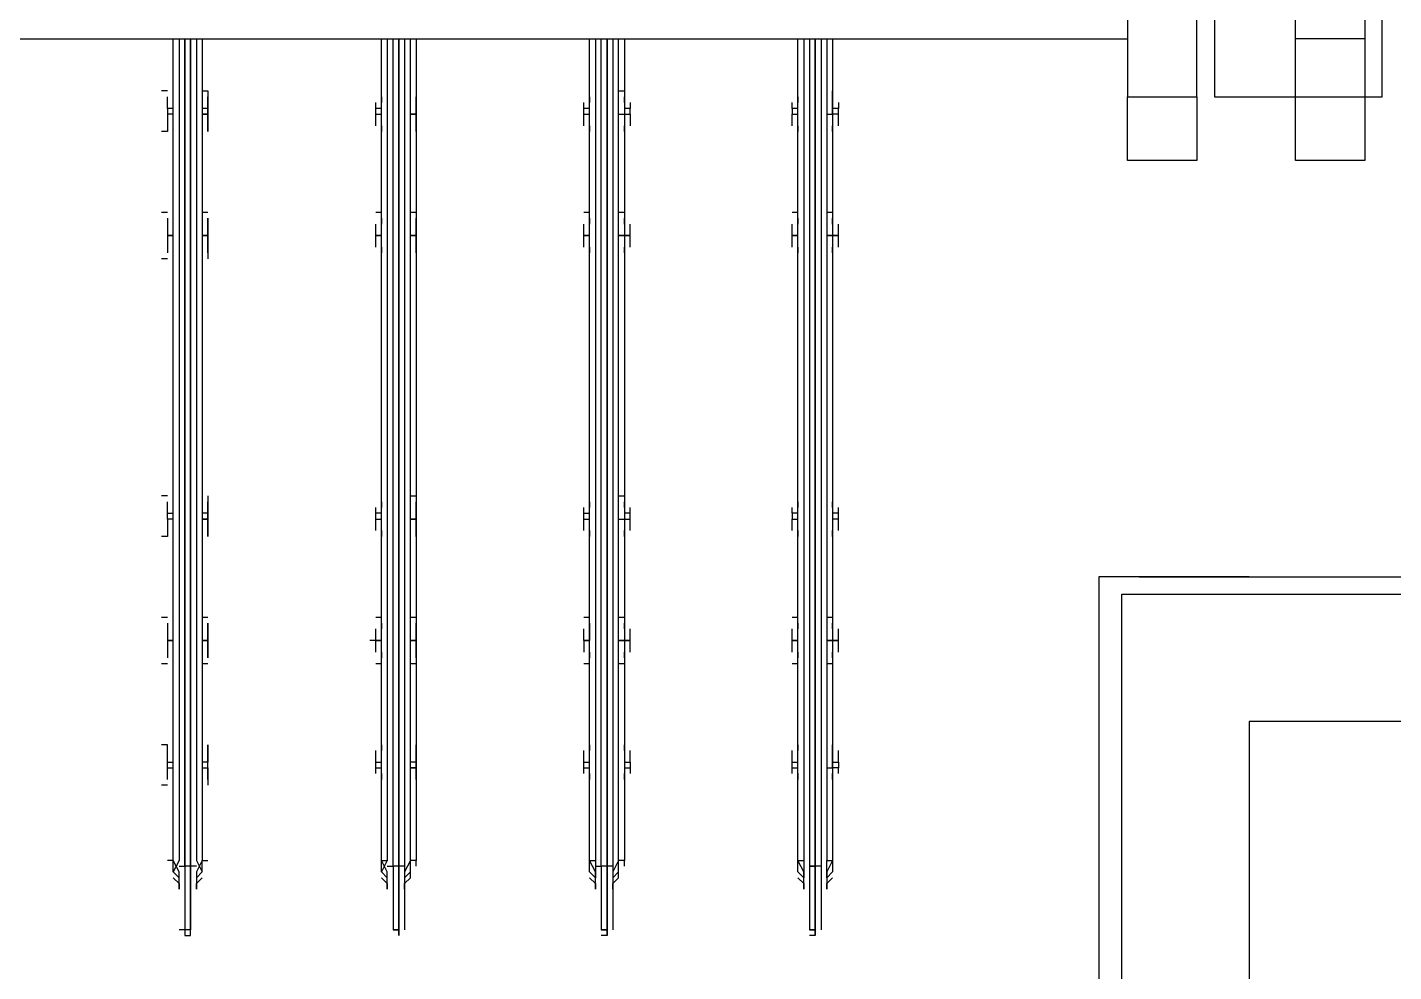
# Model space of a CAD drawing. Header units: metres. Extents: x 532250 to 532639, y 2673852 to 2674172.
# Drawn here: x 532450.0289 to 532450.3556, y 2674042.2807 to 2674042.5065 of the extents above; entities that cross this region are included whole.
import ezdxf

# ---------------------------------------------------------------- set-up
doc = ezdxf.new("R2010")
doc.units = ezdxf.units.M
doc.header["$MEASUREMENT"] = 0
doc.layers.add('IDT', color=7, linetype='Continuous')

# ---------------------------------------------------------------- blocks, each defined once
blk = doc.blocks.new('IDT')
at = {"layer": 'IDT', "color": 0, "lineweight": 25}
for p, q in [((16.60625, 15.41834), (16.60625, 15.54836)), ((16.63668, 15.54836), (16.63668, 15.38791)), ((16.64221, 15.38376), (16.64221, 15.54836)), ((16.7086, 15.45292), (16.7086, 15.46813)), ((16.70998, 15.45292), (16.70998, 15.46952)), ((16.70998, 15.46952), (16.70998, 15.45292)), ((16.70998, 15.46952), (16.71137, 15.46952)), ((16.71137, 15.46813), (16.70998, 15.46813)), ((16.70998, 15.46813), (16.71137, 15.46813)), ((16.71137, 15.45292), (16.71137, 15.46813)), ((16.75839, 15.45292), (16.75839, 15.46813)), ((16.75978, 15.45292), (16.75978, 15.46952)), ((16.75978, 15.46952), (16.75978, 15.45292)), ((16.75978, 15.46952), (16.76116, 15.46952)), ((16.76116, 15.46813), (16.75978, 15.46813)), ((16.75978, 15.46813), (16.76116, 15.46813)), ((16.76116, 15.45292), (16.76116, 15.46813)), ((16.80819, 15.45292), (16.80819, 15.46813)), ((16.80957, 15.46952), (16.80957, 15.45292)), ((16.80957, 15.45292), (16.80957, 15.46952)), ((16.81095, 15.46813), (16.80957, 15.46813)), ((16.80957, 15.46813), (16.81095, 15.46813)), ((16.81095, 15.45292), (16.81095, 15.46813)), ((16.86075, 15.46952), (16.85936, 15.46952)), ((16.85936, 15.46952), (16.85936, 15.45292)), ((16.85936, 15.45292), (16.85936, 15.46813)), ((16.85936, 15.46813), (16.86075, 15.46813)), ((16.86075, 15.45292), (16.86075, 15.46952)), ((16.86075, 15.45292), (16.86075, 15.46813)), ((16.86075, 15.46813), (16.86213, 15.46813)), ((16.70722, 15.4543), (16.70722, 15.45845)), ((16.70722, 15.45845), (16.70722, 15.45707)), ((16.71275, 15.45707), (16.71275, 15.45845)), ((16.71275, 15.45845), (16.71275, 15.4543)), ((16.75839, 15.4543), (16.75839, 15.45845)), ((16.75839, 15.45845), (16.75839, 15.45707)), ((16.76254, 15.45707), (16.76254, 15.45845)), ((16.76254, 15.45845), (16.76254, 15.4543)), ((16.80819, 15.4543), (16.80819, 15.45845)), ((16.80819, 15.45845), (16.80819, 15.45707)), ((16.81234, 15.45707), (16.81234, 15.45845)), ((16.81234, 15.45845), (16.81234, 15.4543)), ((16.85798, 15.4543), (16.85798, 15.45845)), ((16.85798, 15.45845), (16.85798, 15.45707)), ((16.86213, 15.45707), (16.86213, 15.45845)), ((16.86213, 15.45845), (16.86213, 15.4543)), ((16.70722, 15.45707), (16.70583, 15.45569)), ((16.70583, 15.4543), (16.70722, 15.45569)), ((16.70722, 15.45569), (16.70722, 15.45154)), ((16.71413, 15.45569), (16.71275, 15.45707)), ((16.71275, 15.45154), (16.71275, 15.45569)), ((16.71275, 15.45569), (16.71413, 15.4543)), ((16.75839, 15.45707), (16.75701, 15.45569)), ((16.75701, 15.45569), (16.75701, 15.45154)), ((16.75839, 15.45569), (16.75701, 15.4543)), ((16.76393, 15.45569), (16.76254, 15.45707)), ((16.76254, 15.45154), (16.76254, 15.45569)), ((16.76254, 15.45569), (16.76393, 15.4543)), ((16.80819, 15.45707), (16.8068, 15.45569)), ((16.8068, 15.45569), (16.8068, 15.45154)), ((16.80819, 15.45569), (16.8068, 15.4543)), ((16.81372, 15.45569), (16.81234, 15.45707)), ((16.81372, 15.4543), (16.81234, 15.45569)), ((16.81234, 15.45569), (16.81372, 15.4543)), ((16.85798, 15.45707), (16.8566, 15.45569)), ((16.8566, 15.4543), (16.85798, 15.45569)), ((16.85798, 15.45569), (16.8566, 15.4543)), ((16.86351, 15.45569), (16.86213, 15.45707)), ((16.86351, 15.4543), (16.86213, 15.45569)), ((16.86213, 15.45569), (16.86351, 15.4543)), ((16.70583, 15.45154), (16.70722, 15.4543)), ((16.70583, 15.45292), (16.70583, 15.4543)), ((16.70583, 15.45154), (16.70583, 15.45292)), ((16.7086, 15.25513), (16.7086, 15.45292)), ((16.7086, 15.45292), (16.70998, 15.45292)), ((16.71137, 15.45292), (16.70998, 15.45292)), ((16.70998, 15.45292), (16.71137, 15.45292)), ((16.70998, 15.45292), (16.70998, 15.25513)), ((16.70998, 15.25513), (16.70998, 15.45292)), ((16.71137, 15.25513), (16.71137, 15.45292)), ((16.71275, 15.4543), (16.71413, 15.45154)), ((16.71413, 15.4543), (16.71413, 15.45292)), ((16.71413, 15.45292), (16.71413, 15.45154)), ((16.75563, 15.45292), (16.75563, 15.45154)), ((16.75701, 15.45154), (16.75839, 15.4543)), ((16.75701, 15.4543), (16.75701, 15.45292)), ((16.75839, 15.25513), (16.75839, 15.45292)), ((16.75839, 15.45292), (16.75978, 15.45292)), ((16.75978, 15.45292), (16.76116, 15.45292)), ((16.75978, 15.25513), (16.75978, 15.45292)), ((16.75978, 15.45292), (16.75978, 15.25513)), ((16.76254, 15.45292), (16.76116, 15.45292)), ((16.76116, 15.45292), (16.76116, 15.25513)), ((16.76254, 15.4543), (16.76393, 15.45154)), ((16.76393, 15.4543), (16.76393, 15.45292)), ((16.76393, 15.45292), (16.76393, 15.45154)), ((16.80542, 15.45292), (16.80542, 15.45154)), ((16.8068, 15.45154), (16.80819, 15.4543)), ((16.8068, 15.4543), (16.8068, 15.45292)), ((16.80819, 15.25513), (16.80819, 15.45292)), ((16.80819, 15.45292), (16.80957, 15.45292)), ((16.80957, 15.45292), (16.81095, 15.45292)), ((16.80957, 15.25513), (16.80957, 15.45292)), ((16.80957, 15.45292), (16.80957, 15.25513)), ((16.81234, 15.45292), (16.81095, 15.45292)), ((16.81095, 15.45292), (16.81095, 15.25513)), ((16.81234, 15.4543), (16.81372, 15.45154)), ((16.81234, 15.45154), (16.81372, 15.4543)), ((16.81372, 15.4543), (16.81372, 15.45292)), ((16.81372, 15.45292), (16.81372, 15.45154)), ((16.8566, 15.45154), (16.85798, 15.4543)), ((16.85798, 15.45154), (16.8566, 15.4543)), ((16.8566, 15.4543), (16.8566, 15.45292)), ((16.8566, 15.45292), (16.8566, 15.45154)), ((16.85798, 15.45292), (16.85936, 15.45292)), ((16.85936, 15.45292), (16.85936, 15.25513)), ((16.85936, 15.25513), (16.85936, 15.45292)), ((16.85936, 15.45292), (16.86075, 15.45292)), ((16.86213, 15.45292), (16.86075, 15.45292)), ((16.86075, 15.45292), (16.86075, 15.25513)), ((16.86075, 15.25513), (16.86075, 15.45292)), ((16.86213, 15.4543), (16.86351, 15.45154)), ((16.86213, 15.45154), (16.86351, 15.4543)), ((16.86351, 15.4543), (16.86351, 15.45292)), ((16.86351, 15.45292), (16.86351, 15.45154)), ((16.70583, 15.25513), (16.70583, 15.45154)), ((16.70722, 15.45154), (16.70583, 15.45154)), ((16.70722, 15.25513), (16.70722, 15.45154)), ((16.71413, 15.45154), (16.71275, 15.45154)), ((16.71275, 15.25513), (16.71275, 15.45154)), ((16.71413, 15.45154), (16.71413, 15.25513)), ((16.75563, 15.25513), (16.75563, 15.45154)), ((16.75563, 15.45154), (16.75701, 15.45154)), ((16.75701, 15.45154), (16.75701, 15.25513)), ((16.76393, 15.45154), (16.76254, 15.45154)), ((16.76254, 15.25513), (16.76254, 15.45154)), ((16.76393, 15.45154), (16.76393, 15.25513)), ((16.80542, 15.25513), (16.80542, 15.45154)), ((16.80542, 15.45154), (16.8068, 15.45154)), ((16.8068, 15.45154), (16.8068, 15.25513)), ((16.81372, 15.45154), (16.81234, 15.45154)), ((16.81234, 15.25513), (16.81234, 15.45154)), ((16.81372, 15.45154), (16.81372, 15.25513)), ((16.8566, 15.45154), (16.85521, 15.45154)), ((16.8566, 15.25513), (16.8566, 15.45154)), ((16.85798, 15.25513), (16.85798, 15.45154)), ((16.86213, 15.25513), (16.86213, 15.45154)), ((16.86351, 15.45154), (16.8649, 15.45154)), ((16.86351, 15.45154), (16.86351, 15.25513)), ((16.70583, 15.42941), (16.70583, 15.43355)), ((16.70583, 15.43217), (16.70583, 15.43079)), ((16.71413, 15.43355), (16.71413, 15.42941)), ((16.71413, 15.43079), (16.71413, 15.43217)), ((16.75563, 15.42941), (16.75563, 15.43355)), ((16.75563, 15.43217), (16.75563, 15.43079)), ((16.76393, 15.43355), (16.76393, 15.42941)), ((16.76393, 15.43079), (16.76393, 15.43217)), ((16.80542, 15.42941), (16.80542, 15.43355)), ((16.80542, 15.43217), (16.80542, 15.43079)), ((16.81372, 15.43355), (16.81372, 15.42802)), ((16.81372, 15.43079), (16.81372, 15.43217)), ((16.85521, 15.42941), (16.85521, 15.43355)), ((16.85521, 15.43217), (16.85521, 15.43079)), ((16.86351, 15.43355), (16.86351, 15.42802)), ((16.8649, 15.43355), (16.86628, 15.43355)), ((16.8649, 15.43217), (16.8649, 15.43079)), ((16.70445, 15.43079), (16.70445, 15.42941)), ((16.70445, 15.42941), (16.70583, 15.42941)), ((16.70445, 15.42802), (16.70445, 15.42941)), ((16.70722, 15.42941), (16.70583, 15.42941)), ((16.70583, 15.42941), (16.70583, 15.42802)), ((16.71413, 15.42941), (16.71413, 15.42802)), ((16.71552, 15.42941), (16.71413, 15.42941)), ((16.71552, 15.43079), (16.71552, 15.42941)), ((16.71552, 15.42941), (16.71552, 15.42802)), ((16.75424, 15.42941), (16.75424, 15.43079)), ((16.75563, 15.42941), (16.75424, 15.42941)), ((16.75424, 15.42802), (16.75424, 15.42941)), ((16.75563, 15.42802), (16.75563, 15.42941)), ((16.76393, 15.42941), (16.76393, 15.42387)), ((16.76531, 15.42941), (16.76393, 15.42941)), ((16.76531, 15.43079), (16.76531, 15.42941)), ((16.76531, 15.42941), (16.76531, 15.42802)), ((16.80542, 15.43079), (16.80542, 15.42941)), ((16.80542, 15.42387), (16.80542, 15.42941)), ((16.80542, 15.42941), (16.8068, 15.42941)), ((16.8068, 15.42941), (16.80542, 15.42941)), ((16.80542, 15.42941), (16.80542, 15.42802)), ((16.8151, 15.42941), (16.81372, 15.42941)), ((16.8151, 15.43079), (16.8151, 15.42941)), ((16.8151, 15.42941), (16.8151, 15.42802)), ((16.85521, 15.43079), (16.85521, 15.42941)), ((16.8566, 15.42941), (16.85521, 15.42941)), ((16.85521, 15.42941), (16.85521, 15.42802)), ((16.85521, 15.42941), (16.85521, 15.42802)), ((16.8649, 15.42941), (16.86351, 15.42941)), ((16.8649, 15.43079), (16.8649, 15.42941)), ((16.8649, 15.42941), (16.8649, 15.42802)), ((16.70583, 15.42802), (16.70445, 15.42802)), ((16.70445, 15.42802), (16.70445, 15.42526)), ((16.70583, 15.42802), (16.70583, 15.42387)), ((16.71413, 15.42802), (16.71413, 15.42387)), ((16.71552, 15.42802), (16.71413, 15.42802)), ((16.71552, 15.42802), (16.71552, 15.42526)), ((16.75563, 15.42802), (16.75424, 15.42802)), ((16.75424, 15.42802), (16.75424, 15.42526)), ((16.75563, 15.42387), (16.75563, 15.42802)), ((16.76531, 15.42802), (16.76393, 15.42802)), ((16.76531, 15.42802), (16.76531, 15.42526)), ((16.80542, 15.42802), (16.80542, 15.42526)), ((16.80542, 15.42802), (16.8068, 15.42802)), ((16.81372, 15.42802), (16.81372, 15.42387)), ((16.8151, 15.42802), (16.81372, 15.42802)), ((16.8151, 15.42802), (16.8151, 15.42526)), ((16.85521, 15.42802), (16.8566, 15.42802)), ((16.85521, 15.42802), (16.85521, 15.42387)), ((16.85521, 15.42526), (16.85521, 15.42802)), ((16.86351, 15.42802), (16.86351, 15.42387)), ((16.8649, 15.42802), (16.86351, 15.42802)), ((16.8649, 15.42802), (16.8649, 15.42526)), ((16.70583, 15.42387), (16.70583, 15.42526)), ((16.71413, 15.42387), (16.71413, 15.42526)), ((16.75563, 15.42526), (16.75563, 15.42387)), ((16.76393, 15.42387), (16.76393, 15.42526)), ((16.80542, 15.42526), (16.80542, 15.42387)), ((16.81372, 15.42387), (16.81372, 15.42526)), ((16.85521, 15.42387), (16.85521, 15.42526)), ((16.8649, 15.42526), (16.8649, 15.42387)), ((16.8649, 15.42387), (16.86628, 15.42387)), ((16.21758, 15.41834), (16.60625, 15.41834)), ((16.70583, 15.40451), (16.70722, 15.40451)), ((16.70583, 15.39898), (16.70583, 15.40313)), ((16.70583, 15.40313), (16.70583, 15.40174)), ((16.71413, 15.40451), (16.71552, 15.40451)), ((16.71413, 15.40174), (16.71413, 15.40313)), ((16.71413, 15.40313), (16.71413, 15.39898)), ((16.75563, 15.40451), (16.75701, 15.40451)), ((16.75563, 15.39898), (16.75563, 15.40313)), ((16.75563, 15.40313), (16.75563, 15.40174)), ((16.76393, 15.40451), (16.76531, 15.40451)), ((16.76393, 15.40174), (16.76393, 15.40313)), ((16.76393, 15.40313), (16.76393, 15.39898)), ((16.80542, 15.40451), (16.8068, 15.40451)), ((16.80542, 15.39898), (16.80542, 15.40313)), ((16.80542, 15.40313), (16.80542, 15.40174)), ((16.81372, 15.40451), (16.8151, 15.40451)), ((16.81372, 15.40174), (16.81372, 15.40313)), ((16.81372, 15.40313), (16.81372, 15.39898)), ((16.85521, 15.40451), (16.8566, 15.40451)), ((16.85521, 15.39898), (16.85521, 15.40313)), ((16.85521, 15.40313), (16.85521, 15.40174)), ((16.86351, 15.40313), (16.86351, 15.39898)), ((16.8649, 15.40451), (16.86628, 15.40451)), ((16.8649, 15.40174), (16.8649, 15.40313)), ((16.70445, 15.40174), (16.70445, 15.39898)), ((16.71552, 15.40174), (16.71552, 15.39898)), ((16.75424, 15.40174), (16.75424, 15.39898)), ((16.76531, 15.39898), (16.76531, 15.40174)), ((16.80542, 15.40174), (16.80542, 15.39898)), ((16.8151, 15.40174), (16.8151, 15.39898)), ((16.85521, 15.40174), (16.85521, 15.39898)), ((16.8649, 15.39898), (16.8649, 15.40174)), ((16.70445, 15.39898), (16.70583, 15.39898)), ((16.70583, 15.39898), (16.70445, 15.39898)), ((16.70445, 15.39898), (16.70445, 15.39621)), ((16.70583, 15.39483), (16.70583, 15.39898)), ((16.70583, 15.39898), (16.70722, 15.39898)), ((16.70722, 15.39898), (16.70583, 15.39898)), ((16.70583, 15.39621), (16.70583, 15.39483)), ((16.71413, 15.39898), (16.71413, 15.39483)), ((16.71552, 15.39898), (16.71413, 15.39898)), ((16.71413, 15.39898), (16.71552, 15.39898)), ((16.71413, 15.39483), (16.71413, 15.39621)), ((16.71552, 15.39898), (16.71552, 15.39621)), ((16.75424, 15.39898), (16.75563, 15.39898)), ((16.75563, 15.39898), (16.75424, 15.39898)), ((16.75424, 15.39898), (16.75424, 15.39621)), ((16.75563, 15.39483), (16.75563, 15.39898)), ((16.75563, 15.39898), (16.75701, 15.39898)), ((16.75701, 15.39898), (16.75563, 15.39898)), ((16.75563, 15.39621), (16.75563, 15.39483)), ((16.76393, 15.39898), (16.76531, 15.39898)), ((16.76531, 15.39898), (16.76393, 15.39898)), ((16.76393, 15.39483), (16.76393, 15.39898)), ((16.76393, 15.39898), (16.76531, 15.39898)), ((16.76393, 15.39621), (16.76393, 15.39483)), ((16.76531, 15.39898), (16.76531, 15.39621)), ((16.8068, 15.39898), (16.80542, 15.39898)), ((16.80542, 15.39898), (16.8068, 15.39898)), ((16.8068, 15.39898), (16.80542, 15.39898)), ((16.80542, 15.39898), (16.80542, 15.39621)), ((16.80542, 15.39483), (16.80542, 15.39898)), ((16.80542, 15.39621), (16.80542, 15.39483)), ((16.81372, 15.39898), (16.81372, 15.39483)), ((16.8151, 15.39898), (16.81372, 15.39898)), ((16.81372, 15.39898), (16.8151, 15.39898)), ((16.81372, 15.39898), (16.8151, 15.39898)), ((16.81372, 15.39483), (16.81372, 15.39621)), ((16.8151, 15.39898), (16.81649, 15.39898)), ((16.8151, 15.39898), (16.8151, 15.39621)), ((16.85521, 15.39898), (16.85521, 15.39621)), ((16.85521, 15.39483), (16.85521, 15.39898)), ((16.8566, 15.39898), (16.85521, 15.39898)), ((16.85521, 15.39898), (16.8566, 15.39898)), ((16.8566, 15.39898), (16.85521, 15.39898)), ((16.85521, 15.39898), (16.8566, 15.39898)), ((16.85521, 15.39621), (16.85521, 15.39483)), ((16.86351, 15.39898), (16.86351, 15.39483)), ((16.8649, 15.39898), (16.86351, 15.39898)), ((16.86351, 15.39898), (16.8649, 15.39898)), ((16.8649, 15.39621), (16.8649, 15.39898)), ((16.8649, 15.39483), (16.8649, 15.39621)), ((16.70583, 15.39344), (16.70722, 15.39344)), ((16.71413, 15.39344), (16.71552, 15.39344)), ((16.75563, 15.39344), (16.75701, 15.39344)), ((16.76393, 15.39344), (16.76531, 15.39344)), ((16.80542, 15.39344), (16.8068, 15.39344)), ((16.81372, 15.39344), (16.8151, 15.39344)), ((16.85521, 15.39344), (16.8566, 15.39344)), ((16.8649, 15.39344), (16.86628, 15.39344)), ((16.63668, 15.38791), (16.21758, 15.38791)), ((16.63253, 15.38376), (16.21758, 15.38376)), ((16.60625, 15.38376), (16.64221, 15.38376)), ((16.70583, 15.36993), (16.70583, 15.37408)), ((16.70583, 15.37408), (16.70583, 15.3727)), ((16.71413, 15.3727), (16.71413, 15.37408)), ((16.71413, 15.37408), (16.71413, 15.36993)), ((16.75563, 15.36993), (16.75563, 15.37408)), ((16.75563, 15.37408), (16.75563, 15.3727)), ((16.76393, 15.3727), (16.76393, 15.37408)), ((16.76393, 15.37408), (16.76393, 15.36993)), ((16.80542, 15.36993), (16.80542, 15.37408)), ((16.80542, 15.37408), (16.80542, 15.3727)), ((16.81372, 15.3727), (16.81372, 15.37408)), ((16.81372, 15.37408), (16.81372, 15.3644)), ((16.85521, 15.36993), (16.85521, 15.37408)), ((16.85521, 15.37408), (16.85521, 15.3727)), ((16.86351, 15.37408), (16.86351, 15.36993)), ((16.8649, 15.3727), (16.8649, 15.37408)), ((16.8649, 15.37408), (16.86628, 15.37408)), ((16.70445, 15.3727), (16.70445, 15.36993)), ((16.70445, 15.36993), (16.70583, 15.36993)), ((16.70445, 15.36993), (16.70445, 15.36855)), ((16.70583, 15.3644), (16.70583, 15.36993)), ((16.71413, 15.36993), (16.71413, 15.3644)), ((16.71552, 15.36993), (16.71413, 15.36993)), ((16.71552, 15.3727), (16.71552, 15.36993)), ((16.71552, 15.36855), (16.71552, 15.36993)), ((16.75424, 15.3727), (16.75424, 15.36993)), ((16.75563, 15.36993), (16.75424, 15.36993)), ((16.75424, 15.36993), (16.75424, 15.36855)), ((16.75701, 15.36993), (16.75563, 15.36993)), ((16.75563, 15.36855), (16.75563, 15.36993)), ((16.76393, 15.36993), (16.76393, 15.36855)), ((16.76531, 15.36993), (16.76393, 15.36993)), ((16.76531, 15.3727), (16.76531, 15.36993)), ((16.76531, 15.36993), (16.76531, 15.36855)), ((16.80542, 15.3727), (16.80542, 15.36993)), ((16.80542, 15.36993), (16.8068, 15.36993)), ((16.8068, 15.36993), (16.80542, 15.36993)), ((16.80542, 15.36855), (16.80542, 15.36993)), ((16.80542, 15.36993), (16.80542, 15.36855)), ((16.8151, 15.36993), (16.81372, 15.36993)), ((16.8151, 15.3727), (16.8151, 15.36993)), ((16.8151, 15.36993), (16.8151, 15.36855)), ((16.85521, 15.3727), (16.85521, 15.36993)), ((16.85521, 15.36855), (16.85521, 15.36993)), ((16.85521, 15.36993), (16.8566, 15.36993)), ((16.8566, 15.36993), (16.85521, 15.36993)), ((16.85521, 15.36993), (16.85521, 15.36855)), ((16.86351, 15.36993), (16.8649, 15.36993)), ((16.86351, 15.36993), (16.86351, 15.36855)), ((16.8649, 15.36993), (16.8649, 15.3727)), ((16.8649, 15.36993), (16.8649, 15.36855)), ((16.70445, 15.36855), (16.70583, 15.36855)), ((16.70445, 15.36855), (16.70445, 15.36716)), ((16.70583, 15.36716), (16.70583, 15.36578)), ((16.71413, 15.36855), (16.71552, 15.36855)), ((16.71413, 15.36578), (16.71413, 15.36716)), ((16.71552, 15.36855), (16.71552, 15.36716)), ((16.75424, 15.36855), (16.75563, 15.36855)), ((16.75424, 15.36855), (16.75424, 15.36716)), ((16.75563, 15.3644), (16.75563, 15.36855)), ((16.75563, 15.36716), (16.75563, 15.36578)), ((16.76393, 15.36855), (16.76393, 15.3644)), ((16.76531, 15.36855), (16.76393, 15.36855)), ((16.76393, 15.36578), (16.76393, 15.36716)), ((16.76531, 15.36855), (16.76531, 15.36716)), ((16.80542, 15.3644), (16.80542, 15.36855)), ((16.80542, 15.36855), (16.80542, 15.36716)), ((16.80542, 15.36716), (16.80542, 15.36578)), ((16.81372, 15.36855), (16.8151, 15.36855)), ((16.81372, 15.36578), (16.81372, 15.36716)), ((16.8151, 15.36855), (16.8151, 15.36716)), ((16.85521, 15.3644), (16.85521, 15.36855)), ((16.85521, 15.36855), (16.8566, 15.36855)), ((16.85521, 15.36855), (16.85521, 15.36716)), ((16.85521, 15.36716), (16.85521, 15.36578)), ((16.86351, 15.36855), (16.86351, 15.3644)), ((16.8649, 15.36855), (16.86351, 15.36855)), ((16.8649, 15.36855), (16.8649, 15.36716)), ((16.8649, 15.36716), (16.8649, 15.36578)), ((16.75701, 15.3644), (16.75563, 15.3644)), ((16.8068, 15.3644), (16.80542, 15.3644)), ((16.8649, 15.3644), (16.86628, 15.3644)), ((16.70445, 15.30492), (16.70445, 15.30216)), ((16.70583, 15.30216), (16.70583, 15.30769)), ((16.70583, 15.3063), (16.70583, 15.30492)), ((16.71413, 15.30769), (16.71413, 15.30216)), ((16.71413, 15.30492), (16.71413, 15.3063)), ((16.71552, 15.30492), (16.71552, 15.30216)), ((16.75424, 15.30492), (16.75424, 15.30216)), ((16.75563, 15.30216), (16.75563, 15.30769)), ((16.75563, 15.3063), (16.75563, 15.30492)), ((16.76393, 15.30769), (16.76393, 15.30216)), ((16.76393, 15.30492), (16.76393, 15.3063)), ((16.76531, 15.30492), (16.76531, 15.30216)), ((16.80542, 15.30216), (16.80542, 15.30769)), ((16.80542, 15.3063), (16.80542, 15.30492)), ((16.80542, 15.30492), (16.80542, 15.30216)), ((16.81372, 15.30769), (16.81372, 15.30216)), ((16.81372, 15.30492), (16.81372, 15.3063)), ((16.8151, 15.30492), (16.8151, 15.30216)), ((16.85521, 15.30216), (16.85521, 15.30769)), ((16.85521, 15.3063), (16.85521, 15.30492)), ((16.85521, 15.30492), (16.85521, 15.30216)), ((16.86351, 15.30769), (16.86351, 15.30216)), ((16.8649, 15.30769), (16.86628, 15.30769)), ((16.8649, 15.30492), (16.8649, 15.3063)), ((16.8649, 15.30216), (16.8649, 15.30492)), ((16.70445, 15.30216), (16.70445, 15.29939)), ((16.70583, 15.30216), (16.70445, 15.30216)), ((16.70445, 15.30216), (16.70583, 15.30216)), ((16.70583, 15.29801), (16.70583, 15.30216)), ((16.70583, 15.30216), (16.70722, 15.30216)), ((16.70722, 15.30216), (16.70583, 15.30216)), ((16.71413, 15.30216), (16.71413, 15.29801)), ((16.71552, 15.30216), (16.71413, 15.30216)), ((16.71413, 15.30216), (16.71552, 15.30216)), ((16.71552, 15.30216), (16.71552, 15.29939)), ((16.75424, 15.30216), (16.75563, 15.30216)), ((16.75563, 15.30216), (16.75424, 15.30216)), ((16.75424, 15.30216), (16.75424, 15.29939)), ((16.75424, 15.30216), (16.75563, 15.30216)), ((16.75563, 15.29801), (16.75563, 15.30216)), ((16.75563, 15.30216), (16.75701, 15.30216)), ((16.75701, 15.30216), (16.75563, 15.30216)), ((16.76393, 15.30216), (16.76393, 15.29801)), ((16.76531, 15.30216), (16.76393, 15.30216)), ((16.76393, 15.30216), (16.76531, 15.30216)), ((16.76531, 15.30216), (16.76531, 15.29939)), ((16.80542, 15.30216), (16.80542, 15.29939)), ((16.80542, 15.29801), (16.80542, 15.30216)), ((16.80542, 15.30216), (16.8068, 15.30216)), ((16.8068, 15.30216), (16.80542, 15.30216)), ((16.80542, 15.30216), (16.8068, 15.30216)), ((16.81372, 15.30216), (16.81372, 15.29801)), ((16.8151, 15.30216), (16.81372, 15.30216)), ((16.81372, 15.30216), (16.8151, 15.30216)), ((16.8151, 15.30216), (16.8151, 15.29939)), ((16.8566, 15.30216), (16.85521, 15.30216)), ((16.85521, 15.30216), (16.85521, 15.29939)), ((16.85521, 15.29801), (16.85521, 15.30216)), ((16.85521, 15.30216), (16.8566, 15.30216)), ((16.8566, 15.30216), (16.85521, 15.30216)), ((16.85521, 15.30216), (16.8566, 15.30216)), ((16.8566, 15.30216), (16.85521, 15.30216)), ((16.86351, 15.30216), (16.86351, 15.29801)), ((16.8649, 15.30216), (16.86351, 15.30216)), ((16.86351, 15.30216), (16.8649, 15.30216)), ((16.8649, 15.29939), (16.8649, 15.30216)), ((16.70583, 15.29939), (16.70583, 15.29801)), ((16.71413, 15.29801), (16.71413, 15.29939)), ((16.75563, 15.29939), (16.75563, 15.29801)), ((16.76393, 15.29801), (16.76393, 15.29939)), ((16.80542, 15.29939), (16.80542, 15.29801)), ((16.81372, 15.29801), (16.81372, 15.29939)), ((16.85521, 15.29939), (16.85521, 15.29801)), ((16.8649, 15.29801), (16.8649, 15.29939)), ((16.70583, 15.29662), (16.70722, 15.29662)), ((16.71413, 15.29662), (16.71552, 15.29662)), ((16.75563, 15.29662), (16.75701, 15.29662)), ((16.76393, 15.29662), (16.76531, 15.29662)), ((16.80542, 15.29662), (16.8068, 15.29662)), ((16.81372, 15.29662), (16.8151, 15.29662)), ((16.85521, 15.29662), (16.8566, 15.29662)), ((16.8649, 15.29662), (16.86628, 15.29662)), ((16.57858, 15.26896), (16.57858, 15.28417)), ((16.57858, 15.28417), (16.59518, 15.28417)), ((16.59518, 15.28417), (16.59518, 15.26896)), ((16.6187, 15.28417), (16.63529, 15.28417)), ((16.6187, 15.26896), (16.6187, 15.28417)), ((16.63529, 15.28417), (16.63529, 15.26896)), ((16.70445, 15.27588), (16.70445, 15.27311)), ((16.70583, 15.27311), (16.70583, 15.27726)), ((16.70583, 15.27726), (16.70583, 15.27588)), ((16.71413, 15.27588), (16.71413, 15.27726)), ((16.71413, 15.27726), (16.71413, 15.27173)), ((16.71552, 15.27588), (16.71552, 15.27311)), ((16.75424, 15.27311), (16.75424, 15.27588)), ((16.75563, 15.27311), (16.75563, 15.27726)), ((16.75563, 15.27726), (16.75563, 15.27588)), ((16.76393, 15.27588), (16.76393, 15.27726)), ((16.76393, 15.27726), (16.76393, 15.27311)), ((16.76531, 15.27588), (16.76531, 15.27311)), ((16.80542, 15.27311), (16.80542, 15.27726)), ((16.80542, 15.27726), (16.80542, 15.27588)), ((16.80542, 15.27588), (16.80542, 15.27311)), ((16.81372, 15.27588), (16.81372, 15.27726)), ((16.81372, 15.27726), (16.81372, 15.27311)), ((16.8151, 15.27588), (16.8151, 15.27311)), ((16.85521, 15.27311), (16.85521, 15.27726)), ((16.85521, 15.27726), (16.85521, 15.27588)), ((16.85521, 15.27588), (16.85521, 15.27311)), ((16.86351, 15.27726), (16.86351, 15.27311)), ((16.8649, 15.27588), (16.8649, 15.27726)), ((16.8649, 15.27726), (16.86628, 15.27726)), ((16.8649, 15.27311), (16.8649, 15.27588)), ((16.70445, 15.27311), (16.70583, 15.27311)), ((16.70445, 15.27311), (16.70445, 15.27173)), ((16.70722, 15.27311), (16.70583, 15.27311)), ((16.70583, 15.27311), (16.70583, 15.27173)), ((16.71552, 15.27311), (16.71413, 15.27311)), ((16.71552, 15.27173), (16.71552, 15.27311)), ((16.75563, 15.27311), (16.75424, 15.27311)), ((16.75424, 15.27311), (16.75424, 15.27173)), ((16.75701, 15.27311), (16.75563, 15.27311)), ((16.75563, 15.27173), (16.75563, 15.27311)), ((16.76393, 15.27311), (16.76393, 15.27173)), ((16.76531, 15.27311), (16.76393, 15.27311)), ((16.76531, 15.27311), (16.76531, 15.27173)), ((16.80542, 15.27311), (16.8068, 15.27311)), ((16.8068, 15.27311), (16.80542, 15.27311)), ((16.80542, 15.27173), (16.80542, 15.27311)), ((16.80542, 15.27311), (16.80542, 15.27173)), ((16.81372, 15.27311), (16.81372, 15.27173)), ((16.8151, 15.27311), (16.81372, 15.27311)), ((16.8151, 15.27311), (16.8151, 15.27173)), ((16.85521, 15.27311), (16.85521, 15.27173)), ((16.85521, 15.27173), (16.85521, 15.27311)), ((16.85521, 15.27311), (16.8566, 15.27311)), ((16.8566, 15.27311), (16.85521, 15.27311)), ((16.86351, 15.27311), (16.8649, 15.27311)), ((16.86351, 15.27311), (16.86351, 15.26758)), ((16.8649, 15.27173), (16.8649, 15.27311)), ((16.57858, 15.26896), (16.57443, 15.26896)), ((16.57443, 15.26896), (16.57443, 15.15001)), ((16.57858, 15.25513), (16.57858, 15.26896)), ((16.59518, 15.26896), (16.57858, 15.26896)), ((16.61455, 15.26896), (16.59518, 15.26896)), ((16.59518, 15.26896), (16.59518, 15.25513)), ((16.61455, 15.2496), (16.61455, 15.26896)), ((16.63529, 15.26896), (16.6187, 15.26896)), ((16.6187, 15.26896), (16.6187, 15.15001)), ((16.63529, 15.15001), (16.63529, 15.26896)), ((16.70445, 15.27034), (16.70445, 15.27173)), ((16.70445, 15.27173), (16.70583, 15.27173)), ((16.70583, 15.27173), (16.70583, 15.26758)), ((16.70583, 15.27034), (16.70583, 15.26896)), ((16.71413, 15.27173), (16.71413, 15.26758)), ((16.71413, 15.27173), (16.71552, 15.27173)), ((16.71413, 15.26896), (16.71413, 15.27034)), ((16.71552, 15.27173), (16.71552, 15.27034)), ((16.75424, 15.27034), (16.75424, 15.27173)), ((16.75424, 15.27173), (16.75563, 15.27173)), ((16.75563, 15.26758), (16.75563, 15.27173)), ((16.75563, 15.27034), (16.75563, 15.26896)), ((16.76393, 15.27173), (16.76393, 15.26758)), ((16.76393, 15.27173), (16.76531, 15.27173)), ((16.76393, 15.26896), (16.76393, 15.27034)), ((16.76531, 15.27173), (16.76531, 15.27034)), ((16.80542, 15.26758), (16.80542, 15.27173)), ((16.80542, 15.27173), (16.80542, 15.27034)), ((16.80542, 15.27034), (16.80542, 15.26896)), ((16.81372, 15.27173), (16.81372, 15.26758)), ((16.81372, 15.27173), (16.8151, 15.27173)), ((16.81372, 15.26896), (16.81372, 15.27034)), ((16.8151, 15.27173), (16.8151, 15.27034)), ((16.85521, 15.26758), (16.85521, 15.27173)), ((16.85521, 15.27173), (16.8566, 15.27173)), ((16.85521, 15.27173), (16.85521, 15.27034)), ((16.85521, 15.27034), (16.85521, 15.26896)), ((16.86351, 15.27173), (16.8649, 15.27173)), ((16.8649, 15.27173), (16.8649, 15.27034)), ((16.8649, 15.27034), (16.8649, 15.26896)), ((16.75701, 15.26758), (16.75563, 15.26758)), ((16.8566, 15.26758), (16.85521, 15.26758)), ((16.8649, 15.26758), (16.86628, 15.26758)), ((16.57858, 15.2496), (16.57858, 15.25513)), ((16.57858, 15.25513), (16.59518, 15.25513)), ((16.59518, 15.25513), (16.59518, 15.2496)), ((17.21622, 15.25513), (16.63529, 15.25513))]:
    blk.add_line(p, q, dxfattribs=at)

msp = doc.modelspace()

# ---------------------------------------------------------------- block references
at = {"layer": 'IDT', "color": 8, "rotation": 180}
msp.add_blockref('IDT', (532466.92728, 2674057.75885), dxfattribs=at)

doc.saveas('drawing.dxf')
